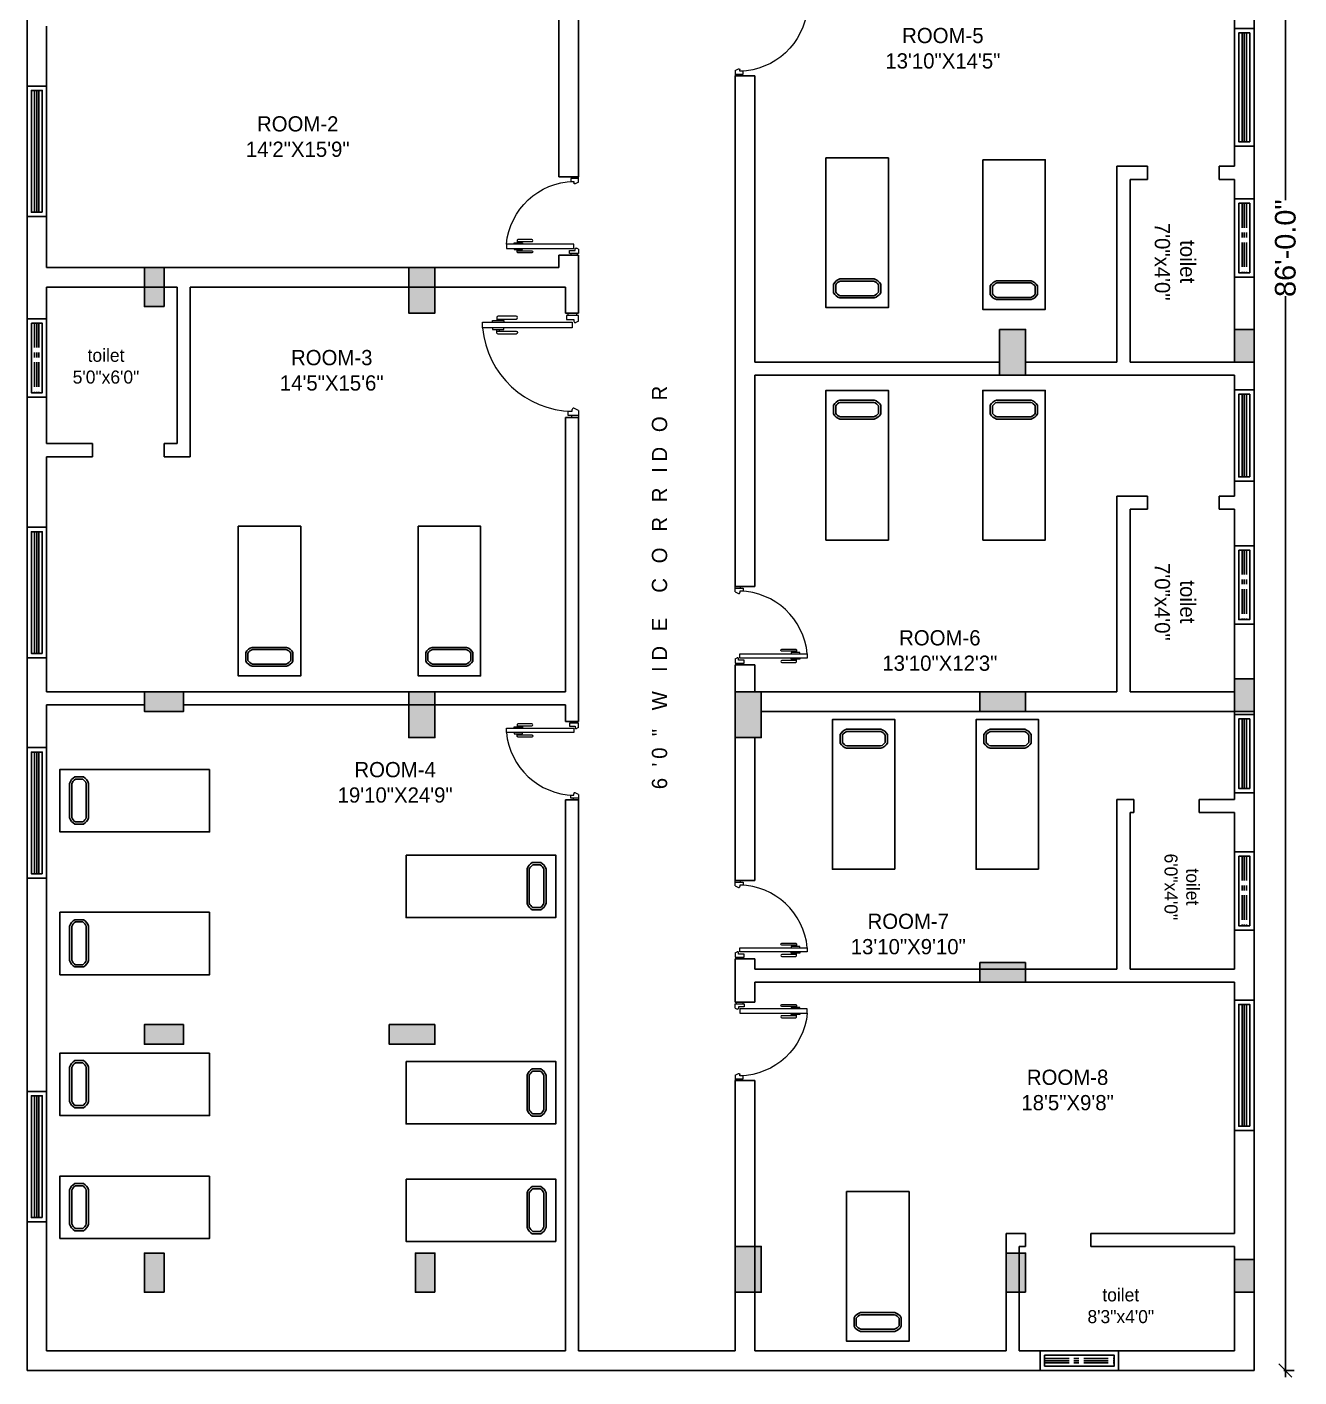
# Model space of a CAD drawing. Header units: inches. Extents: x 204954 to 440946, y -300749 to -143756.
# Drawn here: x 215123 to 215707, y -149260 to -148639 of the extents above; entities that cross this region are included whole.
import ezdxf

# ---------------------------------------------------------------- set-up
doc = ezdxf.new("R2010")
doc.units = ezdxf.units.IN
doc.header["$LTSCALE"] = 9
doc.header["$MEASUREMENT"] = 0
doc.linetypes.add('CENTER', pattern=[2, 1.25, -0.25, 0.25, -0.25])
doc.linetypes.add('DASHED', pattern=[0.75, 0.5, -0.25])
doc.layers.get('Defpoints').update_dxf_attribs({"lineweight": 0})
doc.layers.add('beam framing', color=91, linetype='Continuous')
for name, color, linetype, lineweight in [('COLUMNS', 1, 'Continuous', 30), ('PUERTAS', 40, 'Continuous', 15), ('PUERTAS MADERA', 37, 'Continuous', 13)]:
    doc.layers.add(name, color=color, linetype=linetype, lineweight=lineweight)
doc.layers.add('Hatch', color=7, linetype='Continuous', lineweight=15, true_color=0xa3a3a3)
doc.styles.add('outer', font='arial.ttf', dxfattribs={"height": 24})
doc.styles.add('SST1', font='arial.ttf', dxfattribs={"height": 9.5})
doc.dimstyles.new('DIMA-1', dxfattribs={"dimtxt": 9.5, "dimasz": 6, "dimexe": 4, "dimexo": 4, "dimgap": 0.25, "dimtad": 0, "dimdec": 1, "dimzin": 3, "dimdsep": 46, "dimlunit": 4, "dimtxsty": 'SST1', "dimblk1": 'OBLIQUE', "dimblk2": 'OBLIQUE', "dimsah": 1, "dimcen": 0, "dimdle": 3, "dimclrd": 3, "dimclre": 3, "dimclrt": 7, "dimadec": 0, "dimazin": 0, "dimtfac": 1, "dimtdec": 1, "dimtix": 1, "dimtmove": 2, "dimatfit": 3, "dimfxl": 4, "dimfxlon": 1, "dimtolj": 1, "dimtzin": 3, "dimarcsym": 0})

# ---------------------------------------------------------------- blocks, each defined once
blk = doc.blocks.new('A$C31806C9B')
at = {"layer": 'Hatch'}
blk.add_hatch(color=256, dxfattribs=at).paths.add_polyline_path([(0, -21), (0, 0), (-12, 0), (-12, -21)])
at = {"layer": 'COLUMNS'}
blk.add_lwpolyline([(-12, 0), (0, 0), (0, -21), (-12, -21)], close=True, dxfattribs=at)
blk = doc.blocks.new('A$C00142961')
at = {"layer": 'Hatch'}
blk.add_hatch(color=256, dxfattribs=at).paths.add_polyline_path([(9, 0), (0, 0), (0, -21), (9, -21)])
at = {"layer": 'COLUMNS'}
blk.add_lwpolyline([(0, 0), (9, 0), (9, -21), (0, -21)], close=True, dxfattribs=at)
blk = doc.blocks.new('A$C5E2070FF')
at = {"layer": 'Hatch'}
blk.add_hatch(color=256, dxfattribs=at).paths.add_polyline_path([(18, -9), (18, 0), (0, 0), (0, -9)])
at = {"layer": 'COLUMNS'}
blk.add_lwpolyline([(18, 0), (18, -9), (0, -9), (0, 0)], close=True, dxfattribs=at)
blk = doc.blocks.new('A$C5D5B4CD9')
at = {"layer": 'Hatch'}
blk.add_hatch(color=256, dxfattribs=at).paths.add_polyline_path([(-9, -15), (0, -15), (0, 0), (-9, 0)])
at = {"layer": 'COLUMNS'}
blk.add_lwpolyline([(0, -15), (-9, -15), (-9, 0), (0, 0)], close=True, dxfattribs=at)
blk = doc.blocks.new('_Oblique')
at = {"color": 0, "linetype": 'ByBlock', "lineweight": -2}
blk.add_line((-0.5, -0.5), (0.5, 0.5), dxfattribs=at)
blk = doc.blocks.new('*D63')
at = {"layer": 'beam framing', "color": 3, "lineweight": -2, "transparency": 16777216}
for p, q in [((215700.34, -148224.88), (215705.09, -148224.88)), ((215701.09, -148221.88), (215701.09, -148718.77)), ((215701.09, -149259.88), (215701.09, -148762.99)), ((215700.34, -149256.88), (215705.09, -149256.88))]:
    blk.add_line(p, q, dxfattribs=at)
at = {"layer": 'Defpoints', "color": 0, "transparency": 16777216}
for p in [(215686.67, -148224.88), (215686.67, -149256.88), (215701.09, -149256.88)]:
    blk.add_point(p, dxfattribs=at)
at = {"layer": 'beam framing', "color": 3, "lineweight": -2, "transparency": 16777216, "xscale": 6, "yscale": 6, "zscale": 6}
for p, rotation in [((215701.09, -148224.88), 90), ((215701.09, -149256.88), 270)]:
    blk.add_blockref('_Oblique', p, dxfattribs=dict(at, rotation=rotation))
at = {"layer": 'beam framing', "color": 7, "transparency": 16777216, "insert": (215701.09, -148740.88), "char_height": 9.5, "attachment_point": 5, "rotation": 90, "style": 'SST1'}
blk.add_mtext('\\A1;86\'-0.0"', dxfattribs=at)
blk = doc.blocks.new('dgfgf')
at = {"layer": 'PUERTAS', "color": 253}
for p, q in [((-4.11, 20.44), (-3.69, 20.44)), ((-0.94, 20.44), (-1.35, 20.44))]:
    blk.add_line(p, q, dxfattribs=at)
for points in [[(-4.11, 21.16), (-4.11, 16.12, -1), (-4.83, 16.12), (-4.83, 20.8, -0.414214), (-4.47, 21.16), (-3.69, 21.16)], [(-0.94, 21.16), (-0.94, 16.12, 1), (-0.22, 16.12), (-0.22, 20.8, 0.414214), (-0.58, 21.16), (-1.35, 21.16)]]:
    blk.add_lwpolyline(points, format="xyb", dxfattribs=at)
for points in [[(-3.24, 22.24), (-3.69, 22.24), (-3.69, 19.36), (-3.24, 19.36)], [(-1.8, 22.24), (-1.35, 22.24), (-1.35, 19.36), (-1.8, 19.36)]]:
    blk.add_lwpolyline(points, dxfattribs=at)
at = {"layer": 'PUERTAS MADERA'}
for p, q in [((-3.24, 24.85), (-1.8, 24.85)), ((-3.24, 1.63), (-3.24, 24.85)), ((-1.8, 24.85), (-1.8, 1.63)), ((-25.92, 1.8), (-26.46, 1.8)), ((-25.92, 2.7), (-24.84, 2.7)), ((-25.92, 0), (-25.92, 2.7)), ((-24.84, 2.7), (-24.84, 1.63)), ((-24.84, 1.63), (-24.39, 1.63)), ((-24.66, 0), (-24.04, 1.18)), ((-1.8, 1.63), (-3.24, 1.63)), ((-1.5, 0), (-1.88, 0.73)), ((-1.08, 1.18), (-1.53, 1.18)), ((-1.5, 0), (0, 0)), ((-1.08, 3.15), (-1.08, 1.18)), ((0, 3.15), (-1.08, 3.15)), ((0, 0), (0, 3.15)), ((0, 2.7), (0.54, 2.7)), ((0, 0.45), (0.54, 0.45)), ((-25.92, 0), (-26.46, 0)), ((-24.66, 0), (-25.92, 0))]:
    blk.add_line(p, q, dxfattribs=at)
at = {"layer": 'PUERTAS MADERA', "color": 251}
blk.add_arc((-1.08, 1.18), 23.77, 95.224, 178.9225, dxfattribs=at)
at = {"layer": 'PUERTAS MADERA'}
for centre, start, end in [((-24.39, 1.27), 345.0691, 90.0005), ((-1.53, 0.82), 90.0055, 194.9369)]:
    blk.add_arc(centre, 0.36, start, end, dxfattribs=at)

msp = doc.modelspace()

# ---------------------------------------------------------------- linework, layer by layer
at = {"color": 6}
for p, q in [((215514.04901, -148757.67596), (215514.04901, -148761.08701)), ((215515.04901, -148757.40178), (215515.04901, -148761.3612)), ((215586.10043, -148758.50284), (215586.10043, -148761.91388)), ((215587.10043, -148758.22865), (215587.10043, -148762.18807)), ((215514.04901, -148816.8189), (215514.04901, -148813.40785)), ((215515.04901, -148817.09308), (215515.04901, -148813.13367)), ((215586.10043, -148816.8189), (215586.10043, -148813.40785)), ((215587.10043, -148817.09308), (215587.10043, -148813.13367)), ((215243.89956, -148927.03429), (215243.89956, -148930.44534)), ((215244.89956, -148926.76011), (215244.89956, -148930.71952)), ((215326.60044, -148927.03429), (215326.60044, -148930.44534)), ((215327.60044, -148926.76011), (215327.60044, -148930.71952)), ((215496.4603, -148968.40483), (215496.4603, -148964.44542)), ((215497.4603, -148968.13065), (215497.4603, -148964.7196)), ((215562.49785, -148968.40483), (215562.49785, -148964.44542)), ((215563.49785, -148968.13065), (215563.49785, -148964.7196)), ((215148.56864, -149005.67482), (215144.60923, -149005.67482)), ((215148.29446, -149004.67482), (215144.88341, -149004.67482)), ((215354.91268, -149045.04854), (215358.87209, -149045.04854)), ((215355.18686, -149044.04854), (215358.59791, -149044.04854)), ((215148.29446, -149070.34818), (215144.88341, -149070.34818)), ((215148.56864, -149071.34818), (215144.60923, -149071.34818)), ((215148.56864, -149136.10886), (215144.60923, -149136.10886)), ((215148.29446, -149135.10886), (215144.88341, -149135.10886)), ((215355.18686, -149138.91329), (215358.59791, -149138.91329)), ((215354.91268, -149139.91329), (215358.87209, -149139.91329)), ((215148.56864, -149192.60721), (215144.60923, -149192.60721)), ((215148.29446, -149191.60721), (215144.88341, -149191.60721)), ((215354.91268, -149193.99071), (215358.87209, -149193.99071)), ((215355.18686, -149192.99071), (215358.59791, -149192.99071)), ((215523.52791, -149232.87685), (215523.52791, -149236.2879)), ((215524.52791, -149232.60267), (215524.52791, -149236.56209))]:
    msp.add_line(p, q, dxfattribs=at)
at = {"color": 2}
for points in [[(215489.91822, -148699.40479), (215489.91822, -148768.20495), (215518.61804, -148768.20495), (215518.61804, -148699.40479)], [(215561.96964, -148700.23166), (215561.96964, -148769.03182), (215590.66947, -148769.03182), (215590.66947, -148700.23166)], [(215489.91822, -148875.09007), (215489.91822, -148806.28992), (215518.61804, -148806.28992), (215518.61804, -148875.09007)], [(215561.96964, -148875.09007), (215561.96964, -148806.28991), (215590.66947, -148806.28991), (215590.66947, -148875.09007)], [(215219.76877, -148868.76311), (215219.76877, -148937.56327), (215248.4686, -148937.56327), (215248.4686, -148868.76311)], [(215302.46965, -148868.76312), (215302.46965, -148937.56327), (215331.16947, -148937.56327), (215331.16947, -148868.76312)], [(215521.59109, -149026.40183), (215521.59109, -148957.60167), (215492.89126, -148957.60167), (215492.89126, -149026.40183)], [(215587.62865, -149026.40183), (215587.62865, -148957.60167), (215558.92882, -148957.60167), (215558.92882, -149026.40183)], [(215206.56563, -148980.54403), (215137.76547, -148980.54403), (215137.76547, -149009.24386), (215206.56563, -149009.24386)], [(215296.91569, -149019.91775), (215365.71585, -149019.91775), (215365.71585, -149048.61757), (215296.91569, -149048.61757)], [(215206.56563, -149046.21739), (215137.76547, -149046.21739), (215137.76547, -149074.91721), (215206.56563, -149074.91721)], [(215206.56563, -149110.97807), (215137.76547, -149110.97807), (215137.76547, -149139.6779), (215206.56563, -149139.6779)], [(215296.91569, -149114.7825), (215365.71585, -149114.7825), (215365.71585, -149143.48233), (215296.91569, -149143.48233)], [(215206.56563, -149167.47642), (215137.76547, -149167.47642), (215137.76547, -149196.17625), (215206.56563, -149196.17625)], [(215296.91569, -149168.85992), (215365.71585, -149168.85992), (215365.71585, -149197.55975), (215296.91569, -149197.55975)], [(215499.39712, -149174.60568), (215499.39712, -149243.40584), (215528.09695, -149243.40584), (215528.09695, -149174.60568)]]:
    msp.add_lwpolyline(points, close=True, dxfattribs=at)
at = {"color": 6}
for points in [[(215493.37445, -148757.40178), (215493.37445, -148761.3612)], [(215494.37445, -148757.67596), (215494.37445, -148761.08701)], [(215512.11427, -148755.04497), (215496.30919, -148755.04497)], [(215511.96066, -148756.04497), (215496.4628, -148756.04497)], [(215565.42587, -148758.22865), (215565.42587, -148762.18807)], [(215566.42587, -148758.50284), (215566.42587, -148761.91388)], [(215584.16569, -148755.87184), (215568.36061, -148755.87184)], [(215584.01208, -148756.87184), (215568.51422, -148756.87184)], [(215496.30919, -148763.71801), (215512.11427, -148763.71801)], [(215496.4628, -148762.71801), (215511.96066, -148762.71801)], [(215568.36061, -148764.54488), (215584.16569, -148764.54488)], [(215568.51422, -148763.54488), (215584.01208, -148763.54488)], [(215493.37445, -148817.09308), (215493.37445, -148813.13367)], [(215494.37445, -148816.8189), (215494.37445, -148813.40785)], [(215496.30919, -148810.77685), (215512.11427, -148810.77685)], [(215496.4628, -148811.77685), (215511.96066, -148811.77685)], [(215565.42587, -148817.09308), (215565.42587, -148813.13367)], [(215566.42587, -148816.8189), (215566.42587, -148813.40785)], [(215568.36061, -148810.77685), (215584.16569, -148810.77685)], [(215568.51422, -148811.77685), (215584.01208, -148811.77685)], [(215512.11427, -148819.4499), (215496.30919, -148819.4499)], [(215511.96066, -148818.4499), (215496.4628, -148818.4499)], [(215584.16569, -148819.44989), (215568.36061, -148819.44989)], [(215584.01208, -148818.44989), (215568.51422, -148818.44989)], [(215223.225, -148926.76011), (215223.225, -148930.71952)], [(215224.225, -148927.03429), (215224.225, -148930.44534)], [(215241.96482, -148924.40329), (215226.15974, -148924.40329)], [(215241.81121, -148925.40329), (215226.31335, -148925.40329)], [(215305.92588, -148926.76011), (215305.92588, -148930.71952)], [(215306.92588, -148927.03429), (215306.92588, -148930.44534)], [(215324.6657, -148924.40329), (215308.86062, -148924.40329)], [(215324.51209, -148925.40329), (215309.01423, -148925.40329)], [(215226.15974, -148933.07634), (215241.96482, -148933.07634)], [(215226.31335, -148932.07634), (215241.81121, -148932.07634)], [(215308.86062, -148933.07634), (215324.6657, -148933.07634)], [(215309.01423, -148932.07634), (215324.51209, -148932.07634)], [(215515.20012, -148962.0886), (215499.39504, -148962.0886)], [(215515.04651, -148963.0886), (215499.54865, -148963.0886)], [(215517.13486, -148968.13065), (215517.13486, -148964.7196)], [(215518.13486, -148968.40483), (215518.13486, -148964.44542)], [(215581.23767, -148962.0886), (215565.4326, -148962.0886)], [(215581.08406, -148963.0886), (215565.58621, -148963.0886)], [(215583.17241, -148968.13065), (215583.17241, -148964.7196)], [(215584.17241, -148968.40483), (215584.17241, -148964.44542)], [(215499.39504, -148970.76165), (215515.20012, -148970.76165)], [(215499.54865, -148969.76165), (215515.04651, -148969.76165)], [(215565.4326, -148970.76165), (215581.23767, -148970.76165)], [(215565.58621, -148969.76165), (215581.08406, -148969.76165)], [(215142.25241, -148986.935), (215142.25241, -149002.74008)], [(215143.25241, -148987.08861), (215143.25241, -149002.58647)], [(215148.56864, -148984.00026), (215144.60923, -148984.00026)], [(215148.29446, -148985.00026), (215144.88341, -148985.00026)], [(215149.92545, -149002.58647), (215149.92545, -148987.08861)], [(215150.92545, -149002.74008), (215150.92545, -148986.935)], [(215352.55586, -149042.1138), (215352.55586, -149026.30872)], [(215353.55586, -149041.96019), (215353.55586, -149026.46233)], [(215354.91268, -149023.37398), (215358.87209, -149023.37398)], [(215355.18686, -149024.37398), (215358.59791, -149024.37398)], [(215360.22891, -149026.46233), (215360.22891, -149041.96019)], [(215361.22891, -149026.30872), (215361.22891, -149042.1138)], [(215148.56864, -149049.67362), (215144.60923, -149049.67362)], [(215148.29446, -149050.67362), (215144.88341, -149050.67362)], [(215142.25241, -149052.60836), (215142.25241, -149068.41344)], [(215143.25241, -149052.76197), (215143.25241, -149068.25983)], [(215149.92545, -149068.25983), (215149.92545, -149052.76197)], [(215150.92545, -149068.41344), (215150.92545, -149052.60836)], [(215142.25241, -149117.36905), (215142.25241, -149133.17412)], [(215143.25241, -149117.52265), (215143.25241, -149133.02051)], [(215148.56864, -149114.4343), (215144.60923, -149114.4343)], [(215148.29446, -149115.4343), (215144.88341, -149115.4343)], [(215149.92545, -149133.02051), (215149.92545, -149117.52265)], [(215150.92545, -149133.17412), (215150.92545, -149117.36905)], [(215354.91268, -149118.23874), (215358.87209, -149118.23874)], [(215355.18686, -149119.23874), (215358.59791, -149119.23874)], [(215352.55586, -149136.97855), (215352.55586, -149121.17348)], [(215353.55586, -149136.82494), (215353.55586, -149121.32709)], [(215360.22891, -149121.32709), (215360.22891, -149136.82494)], [(215361.22891, -149121.17348), (215361.22891, -149136.97855)], [(215142.25241, -149173.8674), (215142.25241, -149189.67247)], [(215143.25241, -149174.02101), (215143.25241, -149189.51886)], [(215148.56864, -149170.93266), (215144.60923, -149170.93266)], [(215148.29446, -149171.93266), (215144.88341, -149171.93266)], [(215149.92545, -149189.51886), (215149.92545, -149174.02101)], [(215150.92545, -149189.67247), (215150.92545, -149173.8674)], [(215352.55586, -149191.05597), (215352.55586, -149175.25089)], [(215353.55586, -149190.90236), (215353.55586, -149175.4045)], [(215354.91268, -149172.31615), (215358.87209, -149172.31615)], [(215355.18686, -149173.31615), (215358.59791, -149173.31615)], [(215360.22891, -149175.4045), (215360.22891, -149190.90236)], [(215361.22891, -149175.25089), (215361.22891, -149191.05597)], [(215521.59317, -149230.24586), (215505.7881, -149230.24586)], [(215521.43956, -149231.24586), (215505.94171, -149231.24586)], [(215502.85335, -149232.60267), (215502.85335, -149236.56209)], [(215503.85335, -149232.87685), (215503.85335, -149236.2879)], [(215505.94171, -149237.9189), (215521.43956, -149237.9189)], [(215505.7881, -149238.9189), (215521.59317, -149238.9189)]]:
    msp.add_lwpolyline(points, dxfattribs=at)
for centre, radius, start, end in [((215497.72429, -148759.81266), 4.97327, 106.53136897, 151.00271529), ((215497.72429, -148759.81266), 3.97327, 108.51138115, 147.46814053), ((215510.69917, -148759.81266), 3.97327, 32.53185975, 71.48861885), ((215510.69917, -148759.81266), 4.97327, 28.99728471, 73.46863103), ((215569.77571, -148760.63954), 4.97327, 106.53136897, 151.00271529), ((215569.77571, -148760.63954), 3.97327, 108.51138115, 147.46814053), ((215582.75059, -148760.63954), 3.97327, 32.53185975, 71.48861885), ((215582.75059, -148760.63954), 4.97327, 28.99728471, 73.46863103), ((215497.72429, -148758.95031), 4.97327, 208.99728471, 253.46863103), ((215497.72429, -148758.95031), 3.97327, 212.53185947, 251.48861885), ((215510.69917, -148758.95031), 3.97327, 288.51138115, 327.46814025), ((215510.69917, -148758.95031), 4.97327, 286.53136897, 331.00271529), ((215569.77571, -148759.77718), 4.97327, 208.99728471, 253.46863103), ((215569.77571, -148759.77718), 3.97327, 212.53185947, 251.48861885), ((215582.75059, -148759.77718), 3.97327, 288.51138115, 327.46814025), ((215582.75059, -148759.77718), 4.97327, 286.53136897, 331.00271529), ((215497.72429, -148815.54455), 4.97327, 106.53136897, 151.00271529), ((215497.72429, -148815.54455), 3.97327, 108.51138115, 147.46814053), ((215510.69917, -148815.54455), 3.97327, 32.53185975, 71.48861885), ((215510.69917, -148815.54455), 4.97327, 28.99728471, 73.46863103), ((215569.77571, -148815.54455), 4.97327, 106.53136897, 151.00271529), ((215569.77571, -148815.54455), 3.97327, 108.51138115, 147.46814053), ((215582.75059, -148815.54455), 3.97327, 32.53185975, 71.48861885), ((215582.75059, -148815.54455), 4.97327, 28.99728471, 73.46863103), ((215497.72429, -148814.6822), 4.97327, 208.99728471, 253.46863103), ((215497.72429, -148814.6822), 3.97327, 212.53185947, 251.48861885), ((215510.69917, -148814.6822), 3.97327, 288.51138115, 327.46814025), ((215510.69917, -148814.6822), 4.97327, 286.53136897, 331.00271529), ((215569.77571, -148814.6822), 4.97327, 208.99728471, 253.46863103), ((215569.77571, -148814.6822), 3.97327, 212.53185947, 251.48861885), ((215582.75059, -148814.6822), 3.97327, 288.51138115, 327.46814025), ((215582.75059, -148814.6822), 4.97327, 286.53136897, 331.00271529), ((215227.57484, -148929.17099), 4.97327, 106.53136897, 151.00271529), ((215227.57484, -148929.17099), 3.97327, 108.51138115, 147.46814053), ((215240.54972, -148929.17099), 3.97327, 32.53185975, 71.48861885), ((215240.54972, -148929.17099), 4.97327, 28.99728471, 73.46863103), ((215310.27572, -148929.17099), 4.97327, 106.53136897, 151.00271529), ((215310.27572, -148929.17099), 3.97327, 108.51138115, 147.46814053), ((215323.2506, -148929.17099), 3.97327, 32.53185975, 71.48861885), ((215323.2506, -148929.17099), 4.97327, 28.99728471, 73.46863103), ((215227.57484, -148928.30864), 4.97327, 208.99728471, 253.46863103), ((215227.57484, -148928.30864), 3.97327, 212.53185947, 251.48861885), ((215240.54972, -148928.30864), 3.97327, 288.51138115, 327.46814025), ((215240.54972, -148928.30864), 4.97327, 286.53136897, 331.00271529), ((215310.27572, -148928.30864), 4.97327, 208.99728471, 253.46863103), ((215310.27572, -148928.30864), 3.97327, 212.53185947, 251.48861885), ((215323.2506, -148928.30864), 3.97327, 288.51138115, 327.46814025), ((215323.2506, -148928.30864), 4.97327, 286.53136897, 331.00271529), ((215500.81014, -148966.8563), 4.97327, 106.53136897, 151.00271529), ((215500.81014, -148966.8563), 3.97327, 108.51138115, 147.46814025), ((215513.78502, -148966.8563), 3.97327, 32.53185947, 71.48861885), ((215513.78502, -148966.8563), 4.97327, 28.99728471, 73.46863103), ((215566.84769, -148966.8563), 4.97327, 106.53136897, 151.00271529), ((215566.84769, -148966.8563), 3.97327, 108.51138115, 147.46814025), ((215579.82258, -148966.8563), 3.97327, 32.53185947, 71.48861885), ((215579.82258, -148966.8563), 4.97327, 28.99728471, 73.46863103), ((215500.81014, -148965.99395), 4.97327, 208.99728471, 253.46863103), ((215500.81014, -148965.99395), 3.97327, 212.53185975, 251.48861885), ((215513.78502, -148965.99395), 3.97327, 288.51138115, 327.46814053), ((215513.78502, -148965.99395), 4.97327, 286.53136897, 331.00271529), ((215566.84769, -148965.99395), 4.97327, 208.99728471, 253.46863103), ((215566.84769, -148965.99395), 3.97327, 212.53185975, 251.48861885), ((215579.82258, -148965.99395), 3.97327, 288.51138115, 327.46814053), ((215579.82258, -148965.99395), 4.97327, 286.53136897, 331.00271529), ((215147.02011, -148988.3501), 4.97327, 118.99728471, 163.46863104), ((215147.02011, -148988.3501), 3.97327, 122.53185947, 161.48861885), ((215146.15776, -148988.3501), 3.97327, 18.51138115, 57.46814053), ((215146.15776, -148988.3501), 4.97327, 16.53136896, 61.00271529), ((215147.02011, -149001.32498), 4.97327, 196.53136896, 241.00271529), ((215147.02011, -149001.32498), 3.97327, 198.51138115, 237.46814025), ((215146.15776, -149001.32498), 3.97327, 302.53185975, 341.48861885), ((215146.15776, -149001.32498), 4.97327, 298.99728471, 343.46863104), ((215357.32356, -149027.72382), 4.97327, 118.99728471, 163.46863104), ((215357.32356, -149027.72382), 3.97327, 122.53185947, 161.48861885), ((215356.46121, -149027.72382), 3.97327, 18.51138115, 57.46814053), ((215356.46121, -149027.72382), 4.97327, 16.53136896, 61.00271529), ((215357.32356, -149040.6987), 4.97327, 196.53136896, 241.00271529), ((215357.32356, -149040.6987), 3.97327, 198.51138115, 237.46814025), ((215356.46121, -149040.6987), 3.97327, 302.53185975, 341.48861885), ((215356.46121, -149040.6987), 4.97327, 298.99728471, 343.46863104), ((215147.02011, -149054.02346), 4.97327, 118.99728471, 163.46863104), ((215147.02011, -149054.02346), 3.97327, 122.53185947, 161.48861885), ((215146.15776, -149054.02346), 3.97327, 18.51138115, 57.46814053), ((215146.15776, -149054.02346), 4.97327, 16.53136896, 61.00271529), ((215147.02011, -149066.99834), 4.97327, 196.53136896, 241.00271529), ((215147.02011, -149066.99834), 3.97327, 198.51138115, 237.46814025), ((215146.15776, -149066.99834), 3.97327, 302.53185975, 341.48861885), ((215146.15776, -149066.99834), 4.97327, 298.99728471, 343.46863104), ((215147.02011, -149118.78414), 4.97327, 118.99728471, 163.46863104), ((215147.02011, -149118.78414), 3.97327, 122.53185947, 161.48861885), ((215146.15776, -149118.78414), 3.97327, 18.51138115, 57.46814053), ((215146.15776, -149118.78414), 4.97327, 16.53136896, 61.00271529), ((215357.32356, -149122.58857), 4.97327, 118.99728471, 163.46863104), ((215357.32356, -149122.58857), 3.97327, 122.53185947, 161.48861885), ((215356.46121, -149122.58857), 3.97327, 18.51138115, 57.46814053), ((215356.46121, -149122.58857), 4.97327, 16.53136896, 61.00271529), ((215147.02011, -149131.75903), 4.97327, 196.53136896, 241.00271529), ((215147.02011, -149131.75903), 3.97327, 198.51138115, 237.46814025), ((215146.15776, -149131.75903), 3.97327, 302.53185975, 341.48861885), ((215146.15776, -149131.75903), 4.97327, 298.99728471, 343.46863104), ((215357.32356, -149135.56346), 4.97327, 196.53136896, 241.00271529), ((215357.32356, -149135.56346), 3.97327, 198.51138115, 237.46814025), ((215356.46121, -149135.56346), 3.97327, 302.53185975, 341.48861885), ((215356.46121, -149135.56346), 4.97327, 298.99728471, 343.46863104), ((215147.02011, -149175.28249), 4.97327, 118.99728471, 163.46863104), ((215147.02011, -149175.28249), 3.97327, 122.53185947, 161.48861885), ((215146.15776, -149175.28249), 3.97327, 18.51138115, 57.46814053), ((215146.15776, -149175.28249), 4.97327, 16.53136896, 61.00271529), ((215357.32356, -149176.66599), 4.97327, 118.99728471, 163.46863104), ((215357.32356, -149176.66599), 3.97327, 122.53185947, 161.48861885), ((215356.46121, -149176.66599), 3.97327, 18.51138115, 57.46814053), ((215356.46121, -149176.66599), 4.97327, 16.53136896, 61.00271529), ((215147.02011, -149188.25738), 4.97327, 196.53136896, 241.00271529), ((215147.02011, -149188.25738), 3.97327, 198.51138115, 237.46814025), ((215146.15776, -149188.25738), 3.97327, 302.53185975, 341.48861885), ((215146.15776, -149188.25738), 4.97327, 298.99728471, 343.46863104), ((215357.32356, -149189.64088), 4.97327, 196.53136896, 241.00271529), ((215357.32356, -149189.64088), 3.97327, 198.51138115, 237.46814025), ((215356.46121, -149189.64088), 3.97327, 302.53185975, 341.48861885), ((215356.46121, -149189.64088), 4.97327, 298.99728471, 343.46863104), ((215507.20319, -149235.01356), 4.97327, 106.53136897, 151.00271529), ((215507.20319, -149235.01356), 3.97327, 108.51138115, 147.46814053), ((215520.17808, -149235.01356), 3.97327, 32.53185975, 71.48861885), ((215520.17808, -149235.01356), 4.97327, 28.99728471, 73.46863103), ((215507.20319, -149234.1512), 4.97327, 208.99728471, 253.46863103), ((215507.20319, -149234.1512), 3.97327, 212.53185947, 251.48861885), ((215520.17808, -149234.1512), 3.97327, 288.51138115, 327.46814025), ((215520.17808, -149234.1512), 4.97327, 286.53136897, 331.00271529)]:
    msp.add_arc(centre, radius, start, end, dxfattribs=at)
at = {"layer": 'beam framing', "color": 1}
for p, q in [((215686.66952, -149256.87967), (215686.66952, -148224.87968)), ((215677.66952, -148302.87967), (215677.66952, -148703.24294)), ((215122.66955, -149256.87967), (215122.66955, -148401.87966)), ((215376.16953, -148542.87964), (215376.16956, -148708.08168)), ((215367.16953, -148560.87976), (215367.16956, -148708.08168)), ((215131.66955, -148749.74321), (215131.66955, -148638.87968)), ((215448.16955, -148661.63847), (215448.16954, -148793.23982)), ((215457.16955, -148661.63847), (215448.16955, -148661.63847)), ((215457.16955, -148661.63847), (215457.16954, -148793.23982)), ((215623.66952, -148703.24118), (215623.66952, -148793.23982)), ((215623.66952, -148703.24118), (215637.69031, -148703.24164)), ((215637.69011, -148709.24164), (215637.69031, -148703.24164)), ((215670.69011, -148709.24272), (215670.69031, -148703.24272)), ((215670.69031, -148703.24272), (215677.66952, -148703.24294)), ((215686.66952, -148703.24324), (215686.67252, -148703.24324)), ((215367.16956, -148708.08168), (215376.16956, -148708.08168)), ((215629.66952, -148709.24138), (215629.66952, -148793.23982)), ((215629.66952, -148709.24138), (215637.69011, -148709.24164)), ((215670.69011, -148709.24272), (215677.66952, -148709.24294)), ((215677.66952, -148709.24294), (215677.66952, -148793.23982)), ((215686.66952, -148709.24324), (215686.67232, -148709.24324)), ((215367.16956, -148744.08168), (215367.16956, -148749.74321)), ((215367.16956, -148744.08168), (215376.16956, -148744.08168)), ((215376.16956, -148744.08168), (215376.16956, -148749.74321)), ((215367.16956, -148749.74321), (215131.66955, -148749.74321)), ((215376.16956, -148749.74321), (215376.16956, -148749.74321)), ((215376.16956, -148749.74321), (215376.16956, -148770.74318)), ((215191.66955, -148758.74321), (215131.66955, -148758.74321)), ((215131.66955, -148830.74321), (215131.66955, -148758.74321)), ((215191.66955, -148830.74321), (215191.66955, -148758.74321)), ((215370.16956, -148758.74321), (215197.66955, -148758.74321)), ((215197.66955, -148836.74321), (215197.66955, -148758.74321)), ((215370.16956, -148758.74321), (215370.16956, -148770.74318)), ((215370.16956, -148770.74318), (215376.16956, -148770.74318)), ((215448.16954, -148793.23982), (215448.16954, -148896.44122)), ((215457.16954, -148793.23982), (215569.66956, -148793.23982)), ((215623.66952, -148793.23982), (215581.66956, -148793.23982)), ((215629.66952, -148793.23982), (215677.66952, -148793.23982)), ((215677.66959, -148793.24294), (215686.66959, -148793.24324)), ((215457.16954, -148799.23982), (215457.16954, -148896.44122)), ((215457.16954, -148799.23982), (215677.66952, -148799.23982)), ((215677.66952, -148799.23982), (215677.66952, -148854.87914)), ((215370.16956, -148818.74318), (215370.16956, -148944.87966)), ((215370.16956, -148818.74318), (215376.16956, -148818.74318)), ((215376.16956, -148818.74318), (215376.16956, -148958.49798)), ((215152.70802, -148830.74321), (215131.66955, -148830.74321)), ((215152.70802, -148830.74321), (215152.70802, -148836.74321)), ((215191.66955, -148830.74321), (215185.70802, -148830.74321)), ((215185.70802, -148830.74321), (215185.70802, -148836.74321)), ((215152.70802, -148836.74321), (215131.66955, -148836.74321)), ((215131.66955, -148944.87966), (215131.66955, -148836.74321)), ((215197.66955, -148836.74321), (215185.70802, -148836.74321)), ((215623.66945, -148854.87761), (215623.66945, -148944.87966)), ((215623.66945, -148854.87761), (215637.69023, -148854.87807)), ((215637.69004, -148860.87807), (215637.69023, -148854.87807)), ((215670.69004, -148860.87914), (215670.69023, -148854.87914)), ((215670.69023, -148854.87914), (215677.66952, -148854.87914)), ((215629.66945, -148860.87781), (215629.66945, -148944.87966)), ((215629.66945, -148860.87781), (215637.69004, -148860.87807)), ((215670.69004, -148860.87914), (215677.66952, -148860.87914)), ((215677.66952, -148860.87914), (215677.66952, -148994.37967)), ((215457.16954, -148896.44122), (215448.16954, -148896.44122)), ((215457.16953, -148932.44122), (215448.16953, -148932.44122)), ((215448.16953, -148932.44122), (215448.16955, -149031.58936)), ((215457.16953, -148932.44122), (215457.16953, -148944.87966)), ((215131.66955, -148944.87966), (215370.16956, -148944.87966)), ((215448.16953, -148944.87966), (215623.66945, -148944.87966)), ((215629.66945, -148944.87966), (215677.66952, -148944.87966)), ((215131.66955, -149247.87967), (215131.66955, -148950.87966)), ((215131.66955, -148950.87966), (215176.66956, -148950.87966)), ((215194.66956, -148950.87966), (215370.16956, -148950.87966)), ((215370.16956, -148950.87966), (215370.16956, -148958.49798)), ((215376.16956, -148958.49798), (215370.16956, -148958.49798)), ((215686.66953, -148953.87966), (215460.16953, -148953.87966)), ((215457.16953, -148965.87966), (215457.16953, -149031.58936)), ((215370.16956, -148994.49798), (215370.16956, -149247.87967)), ((215376.16956, -148994.49798), (215370.16956, -148994.49798)), ((215376.16956, -148994.49798), (215376.16956, -149247.87967)), ((215623.66952, -148994.37967), (215623.66952, -149072.37967)), ((215623.66952, -148994.37967), (215631.39016, -148994.37967)), ((215631.39016, -149000.37967), (215631.39016, -148994.37967)), ((215661.39016, -148994.37967), (215677.66952, -148994.37967)), ((215661.39016, -149000.37967), (215661.39016, -148994.37967)), ((215629.66952, -149000.37967), (215629.66952, -149072.37967)), ((215629.66952, -149000.37967), (215631.39016, -149000.37967)), ((215661.39016, -149000.37967), (215677.66952, -149000.37967)), ((215677.66952, -149000.37967), (215677.66952, -149072.37967)), ((215457.16955, -149031.58936), (215448.16955, -149031.58936)), ((215448.16955, -149067.58936), (215448.16954, -149087.54654)), ((215457.16955, -149067.58936), (215448.16955, -149067.58936)), ((215457.16952, -149067.58936), (215457.16952, -149072.37966)), ((215457.16952, -149072.37966), (215623.66952, -149072.37967)), ((215629.66952, -149072.37967), (215677.66952, -149072.37967)), ((215457.16952, -149078.37966), (215677.66952, -149078.37967)), ((215457.16952, -149078.37966), (215457.16952, -149087.54654)), ((215677.66952, -149078.37967), (215677.66952, -149193.87967)), ((215457.16952, -149087.54654), (215448.16954, -149087.54654)), ((215448.16954, -149123.54654), (215448.16951, -149247.87967)), ((215457.16952, -149123.54654), (215448.16954, -149123.54654)), ((215457.16952, -149123.54654), (215457.16952, -149247.87967)), ((215581.66956, -149193.87967), (215572.66956, -149193.87967)), ((215572.66956, -149193.87967), (215572.66956, -149247.87967)), ((215581.66956, -149199.87967), (215581.66956, -149193.87967)), ((215677.66952, -149193.87967), (215611.66956, -149193.87967)), ((215611.66956, -149199.87967), (215611.66956, -149193.87967)), ((215581.66956, -149199.87967), (215578.66956, -149199.87967)), ((215578.66956, -149199.87967), (215578.66956, -149247.87967)), ((215677.66952, -149199.87967), (215611.66956, -149199.87967)), ((215677.66952, -149199.87967), (215677.66952, -149247.87967)), ((215370.16956, -149247.87967), (215131.66955, -149247.87967)), ((215448.16951, -149247.87967), (215376.16956, -149247.87967)), ((215572.66956, -149247.87967), (215457.16951, -149247.87967)), ((215677.66952, -149247.87967), (215578.66956, -149247.87967)), ((215686.66952, -149256.87967), (215122.66955, -149256.87967))]:
    msp.add_line(p, q, dxfattribs=at)
at = {"layer": 'beam framing', "color": 4}
for p, q in [((215681.16952, -148691.93849), (215681.16952, -148641.93849)), ((215682.16952, -148691.93849), (215682.16952, -148641.93849)), ((215683.16952, -148691.93849), (215683.16952, -148641.93849)), ((215126.16955, -148724.33065), (215126.16955, -148668.33065)), ((215127.16955, -148724.33065), (215127.16955, -148668.33065)), ((215128.16955, -148724.33065), (215128.16955, -148668.33065)), ((215681.16952, -148846.05948), (215681.16952, -148808.05948)), ((215682.16952, -148846.05948), (215682.16952, -148808.05948)), ((215683.16952, -148846.05948), (215683.16952, -148808.05948)), ((215126.16955, -148927.22691), (215126.16955, -148871.22691)), ((215127.16955, -148927.22691), (215127.16955, -148871.22691)), ((215128.16955, -148927.22691), (215128.16955, -148871.22691)), ((215681.16952, -148989.30204), (215681.16952, -148957.30204)), ((215682.16952, -148989.30204), (215682.16952, -148957.30204)), ((215683.16952, -148989.30204), (215683.16952, -148957.30204)), ((215126.16955, -149028.5264), (215126.16955, -148972.5264)), ((215127.16955, -149028.5264), (215127.16955, -148972.5264)), ((215128.16955, -149028.5264), (215128.16955, -148972.5264)), ((215681.16952, -149144.595), (215681.16952, -149088.595)), ((215682.16952, -149144.595), (215682.16952, -149088.595)), ((215683.16952, -149144.595), (215683.16952, -149088.595)), ((215126.16955, -149186.60219), (215126.16955, -149130.60219)), ((215127.16955, -149186.60219), (215127.16955, -149130.60219)), ((215128.16955, -149186.60219), (215128.16955, -149130.60219))]:
    msp.add_line(p, q, dxfattribs=at)
at = {"layer": 'beam framing', "color": 6, "linetype": 'CENTER'}
for p, q in [((215681.16952, -148720.20597), (215681.16952, -148752.20597)), ((215682.16952, -148720.20597), (215682.16952, -148752.20597)), ((215683.16952, -148720.20597), (215683.16952, -148752.20597)), ((215126.16955, -148775.36347), (215126.16955, -148807.36347)), ((215127.16955, -148775.36347), (215127.16955, -148807.36347)), ((215128.16955, -148775.36347), (215128.16955, -148807.36347)), ((215681.16952, -148879.67528), (215681.16952, -148911.67528)), ((215682.16952, -148879.67528), (215682.16952, -148911.67528)), ((215683.16952, -148879.67528), (215683.16952, -148911.67528)), ((215681.16952, -149020.37967), (215681.16952, -149052.37967)), ((215682.16952, -149020.37967), (215682.16952, -149052.37967)), ((215683.16952, -149020.37967), (215683.16952, -149052.37967)), ((215590.40225, -149251.37967), (215622.40225, -149251.37967)), ((215590.40225, -149252.37967), (215622.40225, -149252.37967)), ((215590.40225, -149252.37967), (215622.40225, -149252.37967)), ((215590.40225, -149253.37967), (215622.40225, -149253.37967))]:
    msp.add_line(p, q, dxfattribs=at)
at = {"layer": 'beam framing', "color": 71, "linetype": 'DASHED', "lineweight": 25, "ltscale": 18}
msp.add_line((215176.66956, -148749.74325), (215176.66956, -148758.74321), dxfattribs=at)
at = {"layer": 'beam framing', "color": 5}
for points in [[(215686.66952, -148693.93849), (215677.66952, -148693.93849), (215677.66952, -148639.93849), (215686.66952, -148639.93849)], [(215684.66952, -148691.93849), (215679.66952, -148691.93849), (215679.66952, -148641.93849), (215684.66952, -148641.93849)], [(215131.66955, -148726.33065), (215122.66955, -148726.33065), (215122.66955, -148666.33065), (215131.66955, -148666.33065)], [(215129.66955, -148724.33065), (215124.66955, -148724.33065), (215124.66955, -148668.33065), (215129.66955, -148668.33065)], [(215677.66952, -148718.20597), (215686.66952, -148718.20597), (215686.66952, -148754.20597), (215677.66952, -148754.20597)], [(215679.66952, -148720.20597), (215684.66952, -148720.20597), (215684.66952, -148752.20597), (215679.66952, -148752.20597)], [(215122.66955, -148773.36347), (215131.66955, -148773.36347), (215131.66955, -148809.36347), (215122.66955, -148809.36347)], [(215124.66955, -148775.36347), (215129.66955, -148775.36347), (215129.66955, -148807.36347), (215124.66955, -148807.36347)], [(215686.66952, -148848.05948), (215677.66952, -148848.05948), (215677.66952, -148806.05948), (215686.66952, -148806.05948)], [(215684.66952, -148846.05948), (215679.66952, -148846.05948), (215679.66952, -148808.05948), (215684.66952, -148808.05948)], [(215131.66955, -148929.22691), (215122.66955, -148929.22691), (215122.66955, -148869.22691), (215131.66955, -148869.22691)], [(215129.66955, -148927.22691), (215124.66955, -148927.22691), (215124.66955, -148871.22691), (215129.66955, -148871.22691)], [(215677.66952, -148877.67528), (215686.66952, -148877.67528), (215686.66952, -148913.67528), (215677.66952, -148913.67528)], [(215679.66952, -148879.67528), (215684.66952, -148879.67528), (215684.66952, -148911.67528), (215679.66952, -148911.67528)], [(215686.66952, -148991.30204), (215677.66952, -148991.30204), (215677.66952, -148955.30204), (215686.66952, -148955.30204)], [(215684.66952, -148989.30204), (215679.66952, -148989.30204), (215679.66952, -148957.30204), (215684.66952, -148957.30204)], [(215131.66955, -149030.5264), (215122.66955, -149030.5264), (215122.66955, -148970.5264), (215131.66955, -148970.5264)], [(215129.66955, -149028.5264), (215124.66955, -149028.5264), (215124.66955, -148972.5264), (215129.66955, -148972.5264)], [(215677.66952, -149018.37967), (215686.66952, -149018.37967), (215686.66952, -149054.37967), (215677.66952, -149054.37967)], [(215679.66952, -149020.37967), (215684.66952, -149020.37967), (215684.66952, -149052.37967), (215679.66952, -149052.37967)], [(215686.66952, -149146.595), (215677.66952, -149146.595), (215677.66952, -149086.595), (215686.66952, -149086.595)], [(215684.66952, -149144.595), (215679.66952, -149144.595), (215679.66952, -149088.595), (215684.66952, -149088.595)], [(215131.66955, -149188.60219), (215122.66955, -149188.60219), (215122.66955, -149128.60219), (215131.66955, -149128.60219)], [(215129.66955, -149186.60219), (215124.66955, -149186.60219), (215124.66955, -149130.60219), (215129.66955, -149130.60219)], [(215588.40225, -149247.87967), (215624.40225, -149247.87967), (215624.40225, -149256.87967), (215588.40225, -149256.87967)], [(215590.40225, -149249.87967), (215622.40225, -149249.87967), (215622.40225, -149254.87967), (215590.40225, -149254.87967)]]:
    msp.add_lwpolyline(points, close=True, dxfattribs=at)

# ---------------------------------------------------------------- block references
for p, xscale, yscale, zscale, rotation in [((215448.17498, -148626.36349), -1.333147448545646, 1.333147448545646, 1.333147448545646, 270), ((215376.16416, -148743.35666), -1.333147479374056, 1.333147479374056, 1.333147479374056, 90), ((215376.16238, -148771.78057), 1.774858038782118, 1.774858038782118, 1.774858038782118, 90), ((215448.17493, -148931.71619), 1.333147448545646, 1.333147448545646, 1.333147448545646, 270), ((215376.16417, -148959.22301), 1.333147448545646, 1.333147448545646, 1.333147448545646, 90), ((215448.17492, -149066.86434), 1.333147448545646, 1.333147448545646, 1.333147448545646, 270), ((215448.17492, -149088.27157), -1.333147448545646, 1.333147448545646, 1.333147448545646, 270)]:
    msp.add_blockref('dgfgf', p, dxfattribs=dict(xscale=xscale, yscale=yscale, zscale=zscale, rotation=rotation))
at = {"layer": 'beam framing', "rotation": 270}
for name, p in [('A$C5E2070FF', (215185.66958, -148749.74324)), ('A$C00142961', (215581.66956, -148944.87966)), ('A$C00142961', (215581.66956, -149069.37966)), ('A$C00142961', (215310.16956, -149097.87966)), ('A$C5E2070FF', (215185.66956, -149202.87966)), ('A$C5E2070FF', (215310.16953, -149202.87966)), ('A$C5E2070FF', (215581.66956, -149202.87966))]:
    msp.add_blockref(name, p, dxfattribs=at)
at = {"layer": 'beam framing'}
for name, p in [('A$C31806C9B', (215310.16958, -148749.74318)), ('A$C31806C9B', (215581.66956, -148778.24323)), ('A$C5D5B4CD9', (215686.66959, -148778.24324)), ('A$C5D5B4CD9', (215686.66953, -148938.87966)), ('A$C5E2070FF', (215176.66956, -148944.87966)), ('A$C31806C9B', (215310.16957, -148944.87966)), ('A$C31806C9B', (215460.16953, -148944.87966)), ('A$C5E2070FF', (215176.66956, -149097.87966)), ('A$C31806C9B', (215460.16956, -149199.87965)), ('A$C5D5B4CD9', (215686.66953, -149205.87965))]:
    msp.add_blockref(name, p, dxfattribs=at)

# ---------------------------------------------------------------- texts
at = {"color": 7, "lineweight": 30, "ltscale": 16, "attachment_point": 5, "style": 'outer'}
for s, insert, char_height in [('\\A1;{\\fBankGothic Lt BT|b0|i0|c0|p34;\\C256;ROOM-5\\P13\'10"X14\'5"}', (215543.63895, -148648.99197), 7), ('\\A1;{\\fBankGothic Lt BT|b0|i0|c0|p34;\\C256;ROOM-2\\P14\'2"X15\'9"}', (215247.10309, -148689.60871), 7), ('\\A1;{\\fBankGothic Lt BT|b0|i0|c0|p34;\\C256;toilet\\P5\'0"x6\'0"}', (215158.98512, -148795.17031), 6), ('\\A1;{\\fBankGothic Lt BT|b0|i0|c0|p34;\\C256;ROOM-3\\P14\'5"X15\'6"}', (215262.72893, -148797.06171), 7), ('\\A1;{\\fBankGothic Lt BT|b0|i0|c0|p34;\\C256;ROOM-6\\P13\'10"X12\'3"}', (215542.2516, -148925.90383), 7), ('\\A1;{\\fBankGothic Lt BT|b0|i0|c0|p34;\\C256;ROOM-4\\P19\'10"X24\'9"}', (215291.88166, -148986.50742), 7), ('\\A1;{\\fBankGothic Lt BT|b0|i0|c0|p34;\\C256;ROOM-7\\P13\'10"X9\'10"}', (215527.73847, -149056.23456), 7), ('\\A1;{\\fBankGothic Lt BT|b0|i0|c0|p34;\\C256;ROOM-8\\P18\'5"X9\'8"}', (215600.97022, -149127.95688), 7)]:
    msp.add_mtext(s, dxfattribs=dict(at, insert=insert, char_height=char_height))
for s, insert, char_height, rotation in [('\\A1;{\\fBankGothic Lt BT|b0|i0|c0|p34;\\C256;toilet\\P7\'0"x4\'0"}', (215650.32347, -148747.09079), 7, 270), ('\\A1;{\\fBankGothic Lt BT|b0|i0|c0|p34;\\C256;toilet\\P7\'0"x4\'0"}', (215650.32347, -148903.50545), 7, 270), ('\\A1;{\\fBankGothic Lt BT|b0|i0|c0|p34;\\C256;toilet\\P6\'0"x4\'0"}', (215653.47159, -149034.53306), 6, 269.99999802), ('\\A1;{\\fBankGothic Lt BT|b0|i0|c0|p34;\\C256;toilet\\P8\'3"x4\'0"}', (215625.41383, -149227.15723), 6, 359.99999802)]:
    msp.add_mtext(s, dxfattribs=dict(at, insert=insert, char_height=char_height, rotation=rotation))
at = {"color": 7, "lineweight": 30, "ltscale": 16, "insert": (215413.44097, -148893.51044), "char_height": 7, "width": 571.811662, "attachment_point": 5, "rotation": 90, "style": 'outer'}
msp.add_mtext('\\A1;{\\fBankGothic Lt BT|b0|i0|c0|p34;\\T2;\\C256;6\'0" WIDE CORRIDOR}', dxfattribs=at)

# ---------------------------------------------------------------- dimensions: what is measured, and where the dimension line sits
at = {"layer": 'beam framing', "color": 1}
dim = msp.add_linear_dim(base=(215701.09433, -149256.87967), p1=(215686.66952, -148224.87968), p2=(215686.66952, -149256.87967), angle=90, dimstyle='DIMA-1', override={"dimlunit": 3, "dimfxl": 0.75, "dimarcsym": 1}, dxfattribs=at)
dim.commit()
dim.dimension.update_dxf_attribs({"geometry": '*D63', "text_midpoint": (215701.09433, -148740.87967)})

doc.saveas('drawing.dxf')
